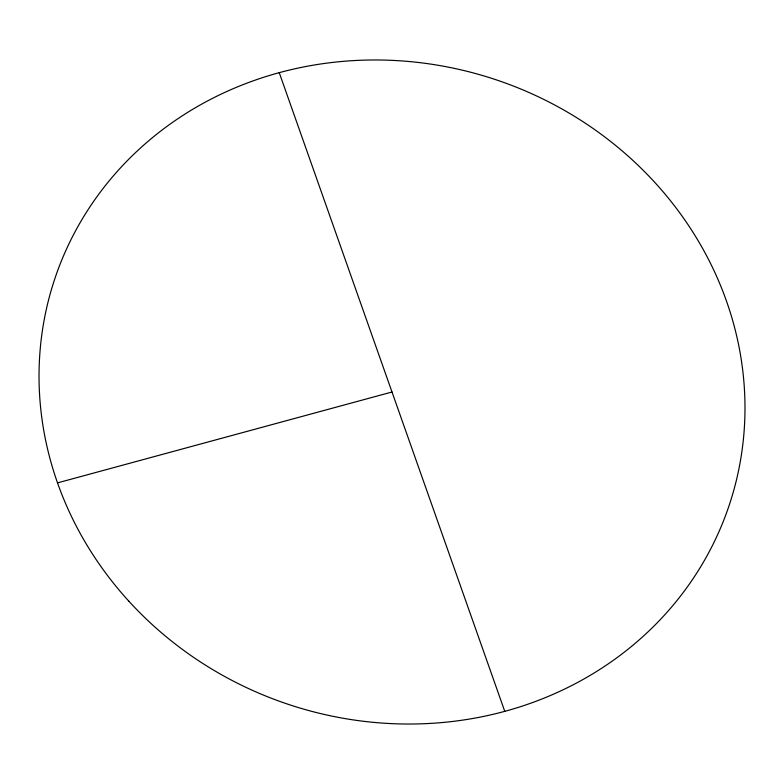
<?xml version="1.0" encoding="UTF-8"?>
<svg xmlns="http://www.w3.org/2000/svg" width="784" height="784" viewBox="0 0 784 784"><rect width="100%" height="100%" fill="white"/><g stroke="black" fill="none" stroke-linecap="round" stroke-linejoin="round"><path stroke-width="1.18" d="M57.516 482.885L392 392M279.241 72.657L504.759 711.343M128.909 601.259A355.701 329.104 19 0 0 727.346 510.619A355.701 329.104 19 0 0 319.745 64.131A355.701 329.104 19 0 0 128.909 601.259"/></g></svg>
